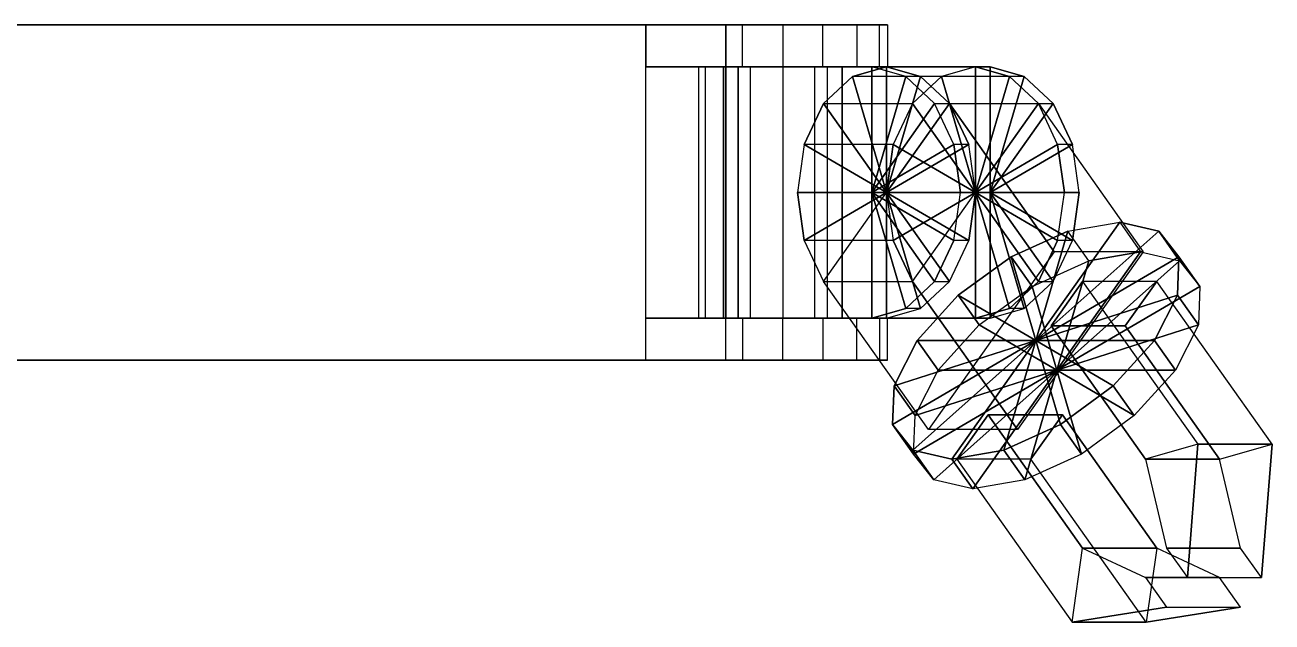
# Model space of a CAD drawing. Header units: metres. Extents: x -119 to 119, y -43 to 43.
# Drawn here: x 0 to 119, y -42.5 to 14.5 of the extents above; entities that cross this region are included whole.
import ezdxf

# ---------------------------------------------------------------- set-up
doc = ezdxf.new("R2010")
doc.units = ezdxf.units.M

msp = doc.modelspace()

# ---------------------------------------------------------------- linework, layer by layer
at = {"color": 3}
for points in [[(-28.221664, 14.506096, 93.8582), (66.872269, 14.506096, 49.057037), (59.218597, 14.506096, 30.579437), (-39.702164, 14.506096, 66.1418)], [(-39.702164, 14.506096, 66.1418), (-39.702164, -17.493904, 66.1418), (59.218597, -17.493904, 30.579437), (59.218597, 14.506096, 30.579437)], [(-28.221664, 14.506096, 93.8582), (-28.221664, -17.493904, 93.8582), (66.872269, -17.493904, 49.057037), (66.872269, 14.506096, 49.057037)], [(66.872269, 14.506096, 49.057037), (76.111069, 14.506096, 45.230194), (68.457397, 14.506096, 26.752609), (59.218597, 14.506096, 30.579437)], [(68.457397, 10.506096, 26.752609), (68.457397, 14.506096, 26.752609), (59.218597, 14.506096, 30.579437), (59.218597, 10.506096, 30.579437)], [(66.872269, 14.506096, 49.057037), (66.872269, 10.506096, 49.057037), (76.111069, 10.506096, 45.230194), (76.111069, 14.506096, 45.230194)], [(72.284225, 14.506096, 35.991409), (68.457397, 14.506096, 26.752609), (72.284225, 14.506096, 25.991402), (72.284225, 14.506096, 35.991409)], [(72.284225, 14.506096, 25.991402), (72.284225, 10.506096, 25.991402), (68.457397, 10.506096, 26.752609), (68.457397, 14.506096, 26.752609)], [(72.284225, 14.506096, 35.991409), (72.284225, 14.506096, 25.991402), (76.111069, 14.506096, 26.752609), (72.284225, 14.506096, 35.991409)], [(72.284225, 14.506096, 35.991409), (76.111069, 14.506096, 26.752609), (79.355301, 14.506096, 28.920334), (72.284225, 14.506096, 35.991409)], [(72.284225, 14.506096, 35.991409), (79.355301, 14.506096, 28.920334), (81.523026, 14.506096, 32.164566), (72.284225, 14.506096, 35.991409)], [(72.284225, 14.506096, 35.991409), (81.523026, 14.506096, 32.164566), (82.284225, 14.506096, 35.991409), (72.284225, 14.506096, 35.991409)], [(72.284225, 14.506096, 35.991409), (82.284225, 14.506096, 35.991409), (81.523026, 14.506096, 39.818237), (72.284225, 14.506096, 35.991409)], [(72.284225, 14.506096, 35.991409), (81.523026, 14.506096, 39.818237), (79.355301, 14.506096, 43.062469), (72.284225, 14.506096, 35.991409)], [(72.284225, 14.506096, 35.991409), (79.355301, 14.506096, 43.062469), (76.111069, 14.506096, 45.230194), (72.284225, 14.506096, 35.991409)], [(76.111069, 10.506096, 26.752609), (76.111069, 14.506096, 26.752609), (72.284225, 14.506096, 25.991402), (72.284225, 10.506096, 25.991402)], [(76.111069, 10.506096, 45.230194), (76.111069, 14.506096, 45.230194), (79.355301, 14.506096, 43.062469), (79.355301, 10.506096, 43.062469)], [(79.355301, 14.506096, 28.920334), (79.355301, 10.506096, 28.920334), (76.111069, 10.506096, 26.752609), (76.111069, 14.506096, 26.752609)], [(79.355301, 14.506096, 43.062469), (79.355301, 10.506096, 43.062469), (81.523026, 10.506096, 39.818237), (81.523026, 14.506096, 39.818237)], [(81.523026, 10.506096, 32.164566), (81.523026, 14.506096, 32.164566), (79.355301, 14.506096, 28.920334), (79.355301, 10.506096, 28.920334)], [(81.523026, 10.506096, 39.818237), (81.523026, 14.506096, 39.818237), (82.284225, 14.506096, 35.991409), (82.284225, 10.506096, 35.991409)], [(82.284225, 14.506096, 35.991409), (82.284225, 10.506096, 35.991409), (81.523026, 10.506096, 32.164566), (81.523026, 14.506096, 32.164566)], [(66.872269, 10.506096, 49.057037), (76.111069, 10.506096, 45.230194), (68.457397, 10.506096, 26.752609), (59.218597, 10.506096, 30.579437)], [(66.872269, 10.506096, 49.057037), (66.872269, -13.493904, 49.057037), (59.218597, -13.493904, 30.579437), (59.218597, 10.506096, 30.579437)], [(66.62738, -13.493889, 30.334549), (80.769516, -13.493889, 16.192413), (80.769516, 10.506111, 16.192413), (66.62738, 10.506111, 30.334549)], [(80.769516, 10.506111, 16.192413), (82.183731, 10.506096, 17.606628), (68.041595, 10.506111, 31.748764), (66.62738, 10.506111, 30.334549)], [(68.041595, 10.506111, 31.748764), (66.62738, 10.506111, 30.334549), (66.62738, -13.493889, 30.334549), (68.041595, -13.493889, 31.748764)], [(68.041595, -13.493889, 31.748764), (82.183731, -13.493889, 17.606628), (82.183731, 10.506096, 17.606628), (68.041595, 10.506111, 31.748764)], [(72.284225, 10.506096, 35.991409), (68.457397, 10.506096, 26.752609), (72.284225, 10.506096, 25.991402), (72.284225, 10.506096, 35.991409)], [(72.284225, 10.506096, 35.991409), (76.111069, 10.506096, 26.752609), (79.355301, 10.506096, 28.920334), (72.284225, 10.506096, 35.991409)], [(72.284225, 10.506096, 35.991409), (79.355301, 10.506096, 28.920334), (81.523026, 10.506096, 32.164566), (72.284225, 10.506096, 35.991409)], [(72.284225, 10.506096, 35.991409), (81.523026, 10.506096, 32.164566), (82.284225, 10.506096, 35.991409), (72.284225, 10.506096, 35.991409)], [(72.284225, 10.506096, 35.991409), (82.284225, 10.506096, 35.991409), (81.523026, 10.506096, 39.818237), (72.284225, 10.506096, 35.991409)], [(72.284225, 10.506096, 35.991409), (81.523026, 10.506096, 39.818237), (79.355301, 10.506096, 43.062469), (72.284225, 10.506096, 35.991409)], [(72.284225, 10.506096, 35.991409), (79.355301, 10.506096, 43.062469), (76.111069, 10.506096, 45.230194), (72.284225, 10.506096, 35.991409)], [(72.284225, 10.506096, 35.991409), (72.284225, 10.506096, 25.991402), (76.111069, 10.506096, 26.752609), (72.284225, 10.506096, 35.991409)], [(82.183731, -1.493904, 17.606628), (78.936554, 9.592651, 20.853806), (76.183731, 6.991379, 23.606628), (82.183731, -1.493904, 17.606628)], [(76.183731, 6.991379, 23.606628), (84.669006, 6.991379, 32.091904), (87.421829, 9.592651, 29.339081), (78.936554, 9.592651, 20.853806)], [(77.941086, 10.506111, 41.648254), (76.526871, 10.506111, 40.234039), (76.526871, -13.493889, 40.234039), (77.941086, -13.493889, 41.648254)], [(90.669006, 10.506096, 26.091911), (92.083221, 10.506111, 27.506126), (77.941086, 10.506111, 41.648254), (76.526871, 10.506111, 40.234039)], [(76.526871, -13.493889, 40.234039), (90.669006, -13.493889, 26.091911), (90.669006, 10.506096, 26.091911), (76.526871, 10.506111, 40.234039)], [(77.941086, -13.493889, 41.648254), (92.083221, -13.493889, 27.506126), (92.083221, 10.506111, 27.506126), (77.941086, 10.506111, 41.648254)], [(82.183731, -1.493904, 17.606628), (82.183731, 10.506096, 17.606628), (78.936554, 9.592651, 20.853806), (82.183731, -1.493904, 17.606628)], [(87.421829, 9.592651, 29.339081), (78.936554, 9.592651, 20.853806), (82.183731, 10.506096, 17.606628), (90.669006, 10.506096, 26.091911)], [(80.769516, -1.493889, 16.192413), (84.016693, 9.592667, 12.945236), (80.769516, 10.506111, 16.192413), (80.769516, -1.493889, 16.192413)], [(85.430908, 9.592651, 14.359451), (84.016693, 9.592667, 12.945236), (80.769516, 10.506111, 16.192413), (82.183731, 10.506096, 17.606628)], [(80.769516, -1.493889, 16.192413), (86.769516, 6.991394, 10.192413), (84.016693, 9.592667, 12.945236), (80.769516, -1.493889, 16.192413)], [(82.183731, -1.493904, 17.606628), (85.430908, 9.592651, 14.359451), (82.183731, 10.506096, 17.606628), (82.183731, -1.493904, 17.606628)], [(82.183731, 10.506096, 17.606628), (90.669006, 10.506096, 26.091911), (93.916183, 9.592651, 22.844734), (85.430908, 9.592651, 14.359451)], [(82.183731, -1.493904, 17.606628), (85.430908, 9.592651, 14.359451), (82.183731, 10.506096, 17.606628), (82.183731, -1.493904, 17.606628)], [(82.183731, -1.493904, 17.606628), (88.183731, 6.991379, 11.606628), (85.430908, 9.592651, 14.359451), (82.183731, -1.493904, 17.606628)], [(82.183731, -1.493904, 17.606628), (88.183731, 6.991379, 11.606628), (85.430908, 9.592651, 14.359451), (82.183731, -1.493904, 17.606628)], [(86.769516, 6.991394, 10.192413), (88.183731, 6.991379, 11.606628), (85.430908, 9.592651, 14.359451), (84.016693, 9.592667, 12.945236)], [(90.669006, -1.493904, 26.091911), (87.421829, 9.592651, 29.339081), (84.669006, 6.991379, 32.091904), (90.669006, -1.493904, 26.091911)], [(93.916183, 9.592651, 22.844734), (85.430908, 9.592651, 14.359451), (88.183731, 6.991379, 11.606628), (96.669006, 6.991379, 20.091911)], [(90.669006, -1.493904, 26.091911), (90.669006, 10.506096, 26.091911), (87.421829, 9.592651, 29.339081), (90.669006, -1.493904, 26.091911)], [(95.330399, 9.592667, 24.258949), (93.916183, 9.592651, 22.844734), (90.669006, 10.506096, 26.091911), (92.083221, 10.506111, 27.506126)], [(90.669006, -1.493904, 26.091911), (93.916183, 9.592651, 22.844734), (90.669006, 10.506096, 26.091911), (90.669006, -1.493904, 26.091911)], [(90.669006, -1.493904, 26.091911), (93.916183, 9.592651, 22.844734), (90.669006, 10.506096, 26.091911), (90.669006, -1.493904, 26.091911)], [(90.669006, -1.493904, 26.091911), (96.669006, 6.991379, 20.091911), (93.916183, 9.592651, 22.844734), (90.669006, -1.493904, 26.091911)], [(90.669006, -1.493904, 26.091911), (96.669006, 6.991379, 20.091911), (93.916183, 9.592651, 22.844734), (90.669006, -1.493904, 26.091911)], [(92.083221, -1.493889, 27.506126), (95.330399, 9.592667, 24.258949), (92.083221, 10.506111, 27.506126), (92.083221, -1.493889, 27.506126)], [(92.083221, -1.493889, 27.506126), (98.083221, 6.991394, 21.506126), (95.330399, 9.592667, 24.258949), (92.083221, -1.493889, 27.506126)], [(96.669006, 6.991379, 20.091911), (98.083221, 6.991394, 21.506126), (95.330399, 9.592667, 24.258949), (93.916183, 9.592651, 22.844734)], [(82.183731, -1.493904, 17.606628), (76.183731, 6.991379, 23.606628), (74.344345, 3.098297, 25.446007), (82.183731, -1.493904, 17.606628)], [(82.829636, 3.098297, 33.93129), (74.344345, 3.098297, 25.446007), (76.183731, 6.991379, 23.606628), (84.669006, 6.991379, 32.091904)], [(86.183731, -24.121323, 13.606628), (76.183731, -9.979187, 23.606628), (88.183731, 6.991379, 11.606628), (98.183731, -7.150757, 1.606628)], [(80.769516, -1.493889, 16.192413), (88.608887, 3.098312, 8.353035), (86.769516, 6.991394, 10.192413), (80.769516, -1.493889, 16.192413)], [(82.183731, -1.493904, 17.606628), (90.023102, 3.098312, 9.76725), (88.183731, 6.991379, 11.606628), (82.183731, -1.493904, 17.606628)], [(90.669006, -1.493904, 26.091911), (84.669006, 6.991379, 32.091904), (82.829636, 3.098297, 33.93129), (90.669006, -1.493904, 26.091911)], [(94.669006, -24.121323, 22.091911), (84.669006, -9.979187, 32.091904), (96.669006, 6.991379, 20.091911), (106.669006, -7.150757, 10.091911)], [(90.023102, 3.098312, 9.76725), (88.608887, 3.098312, 8.353035), (86.769516, 6.991394, 10.192413), (88.183731, 6.991379, 11.606628)], [(88.183731, 6.991379, 11.606628), (96.669006, 6.991379, 20.091911), (106.669006, -7.150757, 10.091911), (98.183731, -7.150757, 1.606628)], [(90.669006, -1.493904, 26.091911), (98.508392, 3.098312, 18.252533), (96.669006, 6.991379, 20.091911), (90.669006, -1.493904, 26.091911)], [(92.083221, -1.493889, 27.506126), (99.922607, 3.098312, 19.666748), (98.083221, 6.991394, 21.506126), (92.083221, -1.493889, 27.506126)], [(99.922607, 3.098312, 19.666748), (98.508392, 3.098312, 18.252533), (96.669006, 6.991379, 20.091911), (98.083221, 6.991394, 21.506126)], [(82.183731, -1.493904, 17.606628), (74.344345, 3.098297, 25.446007), (73.698441, -1.493904, 26.091911), (82.183731, -1.493904, 17.606628)], [(73.698441, -1.493904, 26.091911), (82.183731, -1.493904, 34.577194), (82.829636, 3.098297, 33.93129), (74.344345, 3.098297, 25.446007)], [(80.769516, -1.493889, 16.192413), (89.254791, -1.493889, 7.70713), (88.608887, 3.098312, 8.353035), (80.769516, -1.493889, 16.192413)], [(82.183731, -1.493904, 17.606628), (90.669006, -1.493889, 9.121346), (90.023102, 3.098312, 9.76725), (82.183731, -1.493904, 17.606628)], [(90.669006, -1.493904, 26.091911), (82.829636, 3.098297, 33.93129), (82.183731, -1.493904, 34.577194), (90.669006, -1.493904, 26.091911)], [(89.254791, -1.493889, 7.70713), (90.669006, -1.493889, 9.121346), (90.023102, 3.098312, 9.76725), (88.608887, 3.098312, 8.353035)], [(90.669006, -1.493904, 26.091911), (99.154297, -1.493889, 17.606628), (98.508392, 3.098312, 18.252533), (90.669006, -1.493904, 26.091911)], [(92.083221, -1.493889, 27.506126), (100.568497, -1.493889, 19.020844), (99.922607, 3.098312, 19.666748), (92.083221, -1.493889, 27.506126)], [(99.154297, -1.493889, 17.606628), (100.568497, -1.493889, 19.020844), (99.922607, 3.098312, 19.666748), (98.508392, 3.098312, 18.252533)], [(82.183731, -1.493904, 17.606628), (73.698441, -1.493904, 26.091911), (74.344345, -6.086105, 25.446007), (82.183731, -1.493904, 17.606628)], [(82.829636, -6.086105, 33.93129), (74.344345, -6.086105, 25.446007), (73.698441, -1.493904, 26.091911), (82.183731, -1.493904, 34.577194)], [(82.183731, -1.493904, 17.606628), (74.344345, -6.086105, 25.446007), (76.183731, -9.979187, 23.606628), (82.183731, -1.493904, 17.606628)], [(80.769516, -1.493889, 16.192413), (80.769516, -13.493889, 16.192413), (84.016693, -12.580444, 12.945236), (80.769516, -1.493889, 16.192413)], [(80.769516, -1.493889, 16.192413), (84.016693, -12.580444, 12.945236), (86.769516, -9.979172, 10.192413), (80.769516, -1.493889, 16.192413)], [(80.769516, -1.493889, 16.192413), (86.769516, -9.979172, 10.192413), (88.608887, -6.08609, 8.353035), (80.769516, -1.493889, 16.192413)], [(80.769516, -1.493889, 16.192413), (88.608887, -6.08609, 8.353035), (89.254791, -1.493889, 7.70713), (80.769516, -1.493889, 16.192413)], [(82.183731, -1.493904, 17.606628), (90.023102, -6.08609, 9.76725), (90.669006, -1.493889, 9.121346), (82.183731, -1.493904, 17.606628)], [(90.669006, -1.493904, 26.091911), (82.183731, -1.493904, 34.577194), (82.829636, -6.086105, 33.93129), (90.669006, -1.493904, 26.091911)], [(82.183731, -1.493904, 17.606628), (88.183731, -9.979172, 11.606628), (90.023102, -6.08609, 9.76725), (82.183731, -1.493904, 17.606628)], [(82.183731, -1.493904, 17.606628), (85.430908, -12.580444, 14.359451), (88.183731, -9.979172, 11.606628), (82.183731, -1.493904, 17.606628)], [(82.183731, -1.493904, 17.606628), (82.183731, -13.493889, 17.606628), (85.430908, -12.580444, 14.359451), (82.183731, -1.493904, 17.606628)], [(90.669006, -1.493904, 26.091911), (82.829636, -6.086105, 33.93129), (84.669006, -9.979187, 32.091904), (90.669006, -1.493904, 26.091911)], [(90.023102, -6.08609, 9.76725), (88.608887, -6.08609, 8.353035), (89.254791, -1.493889, 7.70713), (90.669006, -1.493889, 9.121346)], [(90.669006, -1.493904, 26.091911), (98.508392, -6.08609, 18.252533), (99.154297, -1.493889, 17.606628), (90.669006, -1.493904, 26.091911)], [(90.669006, -1.493904, 26.091911), (96.669006, -9.979172, 20.091911), (98.508392, -6.08609, 18.252533), (90.669006, -1.493904, 26.091911)], [(90.669006, -1.493904, 26.091911), (93.916183, -12.580444, 22.844734), (96.669006, -9.979172, 20.091911), (90.669006, -1.493904, 26.091911)], [(90.669006, -1.493904, 26.091911), (90.669006, -13.493889, 26.091911), (93.916183, -12.580444, 22.844734), (90.669006, -1.493904, 26.091911)], [(92.083221, -1.493889, 27.506126), (92.083221, -13.493889, 27.506126), (95.330399, -12.580444, 24.258949), (92.083221, -1.493889, 27.506126)], [(92.083221, -1.493889, 27.506126), (95.330399, -12.580444, 24.258949), (98.083221, -9.979172, 21.506126), (92.083221, -1.493889, 27.506126)], [(92.083221, -1.493889, 27.506126), (98.083221, -9.979172, 21.506126), (99.922607, -6.08609, 19.666748), (92.083221, -1.493889, 27.506126)], [(92.083221, -1.493889, 27.506126), (99.922607, -6.08609, 19.666748), (100.568497, -1.493889, 19.020844), (92.083221, -1.493889, 27.506126)], [(99.922607, -6.08609, 19.666748), (98.508392, -6.08609, 18.252533), (99.154297, -1.493889, 17.606628), (100.568497, -1.493889, 19.020844)], [(96.426361, -15.63604, 11.849274), (104.426361, -4.322334, 3.849274), (108.146973, -5.183533, 8.787804), (96.426361, -15.63604, 11.849274)], [(96.426361, -15.63604, 11.849274), (99.487839, -5.183533, 0.128662), (104.426361, -4.322334, 3.849274), (96.426361, -15.63604, 11.849274)], [(101.487839, -8.011963, -1.871338), (99.487839, -5.183533, 0.128662), (104.426361, -4.322334, 3.849274), (106.426361, -7.150757, 1.849274)], [(104.426361, -4.322334, 3.849274), (106.426361, -7.150757, 1.849274), (110.146973, -8.011963, 6.787804), (108.146973, -5.183533, 8.787804)], [(96.426361, -15.63604, 11.849274), (94.083221, -7.63604, -1.807587), (99.487839, -5.183533, 0.128662), (96.426361, -15.63604, 11.849274)], [(94.083221, -7.63604, -1.807587), (96.083221, -10.46447, -3.807587), (101.487839, -8.011963, -1.871338), (99.487839, -5.183533, 0.128662)], [(96.426361, -15.63604, 11.849274), (108.146973, -5.183533, 8.787804), (110.083221, -7.63604, 14.192413), (96.426361, -15.63604, 11.849274)], [(108.146973, -5.183533, 8.787804), (110.146973, -8.011963, 6.787804), (112.083221, -10.46447, 12.192413), (110.083221, -7.63604, 14.192413)], [(76.183731, -9.979187, 23.606628), (84.669006, -9.979187, 32.091904), (82.829636, -6.086105, 33.93129), (74.344345, -6.086105, 25.446007)], [(86.769516, -9.979172, 10.192413), (88.183731, -9.979172, 11.606628), (90.023102, -6.08609, 9.76725), (88.608887, -6.08609, 8.353035)], [(96.669006, -9.979172, 20.091911), (98.083221, -9.979172, 21.506126), (99.922607, -6.08609, 19.666748), (98.508392, -6.08609, 18.252533)], [(96.426361, -15.63604, 11.849274), (89.035339, -11.306473, -1.664703), (94.083221, -7.63604, -1.807587), (96.426361, -15.63604, 11.849274)], [(89.035339, -11.306473, -1.664703), (91.035339, -14.134895, -3.664703), (96.083221, -10.46447, -3.807587), (94.083221, -7.63604, -1.807587)], [(98.426361, -18.464466, 9.849274), (96.083221, -10.46447, -3.807587), (101.487839, -8.011963, -1.871338), (98.426361, -18.464466, 9.849274)], [(96.426361, -15.63604, 11.849274), (110.083221, -7.63604, 14.192413), (109.940338, -11.306473, 19.240303), (96.426361, -15.63604, 11.849274)], [(98.426361, -18.464466, 9.849274), (101.487839, -8.011963, -1.871338), (106.426361, -7.150757, 1.849274), (98.426361, -18.464466, 9.849274)], [(98.426361, -18.464466, 9.849274), (106.426361, -7.150757, 1.849274), (110.146973, -8.011963, 6.787804), (98.426361, -18.464466, 9.849274)], [(98.426361, -18.464466, 9.849274), (110.146973, -8.011963, 6.787804), (112.083221, -10.46447, 12.192413), (98.426361, -18.464466, 9.849274)], [(110.083221, -7.63604, 14.192413), (112.083221, -10.46447, 12.192413), (111.940338, -14.134895, 17.240303), (109.940338, -11.306473, 19.240303)], [(84.669006, -9.979187, 32.091904), (94.669006, -24.121323, 22.091911), (86.183731, -24.121323, 13.606628), (76.183731, -9.979187, 23.606628)], [(85.430908, -12.580444, 14.359451), (84.016693, -12.580444, 12.945236), (86.769516, -9.979172, 10.192413), (88.183731, -9.979172, 11.606628)], [(98.426361, -18.464466, 9.849274), (91.035339, -14.134895, -3.664703), (96.083221, -10.46447, -3.807587), (98.426361, -18.464466, 9.849274)], [(95.330399, -12.580444, 24.258949), (93.916183, -12.580444, 22.844734), (96.669006, -9.979172, 20.091911), (98.083221, -9.979172, 21.506126)], [(98.426361, -18.464466, 9.849274), (112.083221, -10.46447, 12.192413), (111.940338, -14.134895, 17.240303), (98.426361, -18.464466, 9.849274)], [(96.426361, -15.63604, 11.849274), (85.112656, -15.63604, 0.535561), (89.035339, -11.306473, -1.664703), (96.426361, -15.63604, 11.849274)], [(85.112656, -15.63604, 0.535561), (87.112656, -18.464466, -1.464439), (91.035339, -14.134895, -3.664703), (89.035339, -11.306473, -1.664703)], [(96.426361, -15.63604, 11.849274), (109.940338, -11.306473, 19.240303), (107.740082, -15.63604, 23.162979), (96.426361, -15.63604, 11.849274)], [(109.940338, -11.306473, 19.240303), (111.940338, -14.134895, 17.240303), (109.740082, -18.464466, 21.162979), (107.740082, -15.63604, 23.162979)], [(80.769516, -13.493889, 16.192413), (82.183731, -13.493889, 17.606628), (85.430908, -12.580444, 14.359451), (84.016693, -12.580444, 12.945236)], [(90.669006, -13.493889, 26.091911), (92.083221, -13.493889, 27.506126), (95.330399, -12.580444, 24.258949), (93.916183, -12.580444, 22.844734)], [(66.872269, -13.493904, 49.057037), (76.111069, -13.493904, 45.230194), (68.457397, -13.493904, 26.752609), (59.218597, -13.493904, 30.579437)], [(68.457397, -13.493904, 26.752609), (68.457397, -17.493904, 26.752609), (59.218597, -17.493904, 30.579437), (59.218597, -13.493904, 30.579437)], [(68.041595, -13.493889, 31.748764), (66.62738, -13.493889, 30.334549), (80.769516, -13.493889, 16.192413), (82.183731, -13.493889, 17.606628)], [(66.872269, -17.493904, 49.057037), (66.872269, -13.493904, 49.057037), (76.111069, -13.493904, 45.230194), (76.111069, -17.493904, 45.230194)], [(72.284225, -13.493904, 35.991409), (68.457397, -13.493904, 26.752609), (72.284225, -13.493904, 25.991402), (72.284225, -13.493904, 35.991409)], [(72.284225, -17.493904, 25.991402), (72.284225, -13.493904, 25.991402), (68.457397, -13.493904, 26.752609), (68.457397, -17.493904, 26.752609)], [(72.284225, -13.493904, 35.991409), (76.111069, -13.493904, 26.752609), (79.355301, -13.493904, 28.920334), (72.284225, -13.493904, 35.991409)], [(72.284225, -13.493904, 35.991409), (79.355301, -13.493904, 28.920334), (81.523026, -13.493904, 32.164566), (72.284225, -13.493904, 35.991409)], [(72.284225, -13.493904, 35.991409), (81.523026, -13.493904, 32.164566), (82.284225, -13.493904, 35.991409), (72.284225, -13.493904, 35.991409)], [(72.284225, -13.493904, 35.991409), (82.284225, -13.493904, 35.991409), (81.523026, -13.493904, 39.818237), (72.284225, -13.493904, 35.991409)], [(72.284225, -13.493904, 35.991409), (81.523026, -13.493904, 39.818237), (79.355301, -13.493904, 43.062469), (72.284225, -13.493904, 35.991409)], [(72.284225, -13.493904, 35.991409), (79.355301, -13.493904, 43.062469), (76.111069, -13.493904, 45.230194), (72.284225, -13.493904, 35.991409)], [(72.284225, -13.493904, 35.991409), (72.284225, -13.493904, 25.991402), (76.111069, -13.493904, 26.752609), (72.284225, -13.493904, 35.991409)], [(76.111069, -13.493904, 26.752609), (76.111069, -17.493904, 26.752609), (72.284225, -17.493904, 25.991402), (72.284225, -13.493904, 25.991402)], [(76.111069, -13.493904, 45.230194), (76.111069, -17.493904, 45.230194), (79.355301, -17.493904, 43.062469), (79.355301, -13.493904, 43.062469)], [(79.355301, -17.493904, 28.920334), (79.355301, -13.493904, 28.920334), (76.111069, -13.493904, 26.752609), (76.111069, -17.493904, 26.752609)], [(77.941086, -13.493889, 41.648254), (76.526871, -13.493889, 40.234039), (90.669006, -13.493889, 26.091911), (92.083221, -13.493889, 27.506126)], [(79.355301, -17.493904, 43.062469), (79.355301, -13.493904, 43.062469), (81.523026, -13.493904, 39.818237), (81.523026, -17.493904, 39.818237)], [(81.523026, -13.493904, 32.164566), (81.523026, -17.493904, 32.164566), (79.355301, -17.493904, 28.920334), (79.355301, -13.493904, 28.920334)], [(81.523026, -13.493904, 39.818237), (81.523026, -17.493904, 39.818237), (82.284225, -17.493904, 35.991409), (82.284225, -13.493904, 35.991409)], [(82.284225, -17.493904, 35.991409), (82.284225, -13.493904, 35.991409), (81.523026, -13.493904, 32.164566), (81.523026, -17.493904, 32.164566)], [(98.426361, -18.464466, 9.849274), (87.112656, -18.464466, -1.464439), (91.035339, -14.134895, -3.664703), (98.426361, -18.464466, 9.849274)], [(98.426361, -18.464466, 9.849274), (111.940338, -14.134895, 17.240303), (109.740082, -18.464466, 21.162979), (98.426361, -18.464466, 9.849274)], [(96.426361, -15.63604, 11.849274), (84.705765, -26.088543, 14.910736), (82.769516, -23.63604, 9.506126), (96.426361, -15.63604, 11.849274)], [(96.426361, -15.63604, 11.849274), (82.769516, -23.63604, 9.506126), (82.912399, -19.965607, 4.458237), (96.426361, -15.63604, 11.849274)], [(96.426361, -15.63604, 11.849274), (82.912399, -19.965607, 4.458237), (85.112656, -15.63604, 0.535561), (96.426361, -15.63604, 11.849274)], [(82.912399, -19.965607, 4.458237), (84.912399, -22.794037, 2.458237), (87.112656, -18.464466, -1.464439), (85.112656, -15.63604, 0.535561)], [(96.426361, -15.63604, 11.849274), (88.426361, -26.949749, 19.849274), (84.705765, -26.088543, 14.910736), (96.426361, -15.63604, 11.849274)], [(96.426361, -15.63604, 11.849274), (93.364899, -26.088543, 23.569878), (88.426361, -26.949749, 19.849274), (96.426361, -15.63604, 11.849274)], [(96.426361, -15.63604, 11.849274), (98.769516, -23.63604, 25.506126), (93.364899, -26.088543, 23.569878), (96.426361, -15.63604, 11.849274)], [(96.426361, -15.63604, 11.849274), (107.740082, -15.63604, 23.162979), (103.817398, -19.965607, 25.363243), (96.426361, -15.63604, 11.849274)], [(96.426361, -15.63604, 11.849274), (103.817398, -19.965607, 25.363243), (98.769516, -23.63604, 25.506126), (96.426361, -15.63604, 11.849274)], [(107.740082, -15.63604, 23.162979), (109.740082, -18.464466, 21.162979), (105.817398, -22.794037, 23.363243), (103.817398, -19.965607, 25.363243)], [(-28.221664, -17.493904, 93.8582), (66.872269, -17.493904, 49.057037), (59.218597, -17.493904, 30.579437), (-39.702164, -17.493904, 66.1418)], [(66.872269, -17.493904, 49.057037), (76.111069, -17.493904, 45.230194), (68.457397, -17.493904, 26.752609), (59.218597, -17.493904, 30.579437)], [(72.284225, -17.493904, 35.991409), (68.457397, -17.493904, 26.752609), (72.284225, -17.493904, 25.991402), (72.284225, -17.493904, 35.991409)], [(72.284225, -17.493904, 35.991409), (79.355301, -17.493904, 43.062469), (76.111069, -17.493904, 45.230194), (72.284225, -17.493904, 35.991409)], [(72.284225, -17.493904, 35.991409), (81.523026, -17.493904, 39.818237), (79.355301, -17.493904, 43.062469), (72.284225, -17.493904, 35.991409)], [(72.284225, -17.493904, 35.991409), (82.284225, -17.493904, 35.991409), (81.523026, -17.493904, 39.818237), (72.284225, -17.493904, 35.991409)], [(72.284225, -17.493904, 35.991409), (81.523026, -17.493904, 32.164566), (82.284225, -17.493904, 35.991409), (72.284225, -17.493904, 35.991409)], [(72.284225, -17.493904, 35.991409), (79.355301, -17.493904, 28.920334), (81.523026, -17.493904, 32.164566), (72.284225, -17.493904, 35.991409)], [(72.284225, -17.493904, 35.991409), (76.111069, -17.493904, 26.752609), (79.355301, -17.493904, 28.920334), (72.284225, -17.493904, 35.991409)], [(72.284225, -17.493904, 35.991409), (72.284225, -17.493904, 25.991402), (76.111069, -17.493904, 26.752609), (72.284225, -17.493904, 35.991409)], [(98.426361, -18.464466, 9.849274), (84.769516, -26.464466, 7.506126), (84.912399, -22.794037, 2.458237), (98.426361, -18.464466, 9.849274)], [(98.426361, -18.464466, 9.849274), (86.705765, -28.916969, 12.910736), (84.769516, -26.464466, 7.506126), (98.426361, -18.464466, 9.849274)], [(98.426361, -18.464466, 9.849274), (84.912399, -22.794037, 2.458237), (87.112656, -18.464466, -1.464439), (98.426361, -18.464466, 9.849274)], [(98.426361, -18.464466, 9.849274), (90.426361, -29.778175, 17.849274), (86.705765, -28.916969, 12.910736), (98.426361, -18.464466, 9.849274)], [(98.426361, -18.464466, 9.849274), (95.364899, -28.916969, 21.569878), (90.426361, -29.778175, 17.849274), (98.426361, -18.464466, 9.849274)], [(98.426361, -18.464466, 9.849274), (100.769516, -26.464466, 23.506126), (95.364899, -28.916969, 21.569878), (98.426361, -18.464466, 9.849274)], [(98.426361, -18.464466, 9.849274), (105.817398, -22.794037, 23.363243), (100.769516, -26.464466, 23.506126), (98.426361, -18.464466, 9.849274)], [(98.426361, -18.464466, 9.849274), (109.740082, -18.464466, 21.162979), (105.817398, -22.794037, 23.363243), (98.426361, -18.464466, 9.849274)], [(82.769516, -23.63604, 9.506126), (84.769516, -26.464466, 7.506126), (84.912399, -22.794037, 2.458237), (82.912399, -19.965607, 4.458237)], [(103.817398, -19.965607, 25.363243), (105.817398, -22.794037, 23.363243), (100.769516, -26.464466, 23.506126), (98.769516, -23.63604, 25.506126)], [(84.705765, -26.088543, 14.910736), (86.705765, -28.916969, 12.910736), (84.769516, -26.464466, 7.506126), (82.769516, -23.63604, 9.506126)], [(98.769516, -23.63604, 25.506126), (100.769516, -26.464466, 23.506126), (95.364899, -28.916969, 21.569878), (93.364899, -26.088543, 23.569878)], [(88.426361, -26.949749, 19.849274), (90.426361, -29.778175, 17.849274), (86.705765, -28.916969, 12.910736), (84.705765, -26.088543, 14.910736)], [(93.364899, -26.088543, 23.569878), (95.364899, -28.916969, 21.569878), (90.426361, -29.778175, 17.849274), (88.426361, -26.949749, 19.849274)]]:
    msp.add_3dface(points, dxfattribs=at)
at = {"color": 2}
for points in [[(64.284225, -13.493904, 35.991409), (64.284225, 10.506096, 35.991409), (64.893188, 10.506096, 32.929932), (64.893188, -13.493904, 32.929932)], [(64.893188, 10.506096, 39.052872), (64.893188, -13.493904, 39.052872), (64.284225, -13.493904, 35.991409), (64.284225, 10.506096, 35.991409)], [(72.284225, 10.506096, 35.991409), (64.284225, 10.506096, 35.991409), (64.893188, 10.506096, 39.052872), (72.284225, 10.506096, 35.991409)], [(72.284225, 10.506096, 35.991409), (64.893188, 10.506096, 32.929932), (64.284225, 10.506096, 35.991409), (72.284225, 10.506096, 35.991409)], [(64.893188, 10.506096, 32.929932), (64.893188, -13.493904, 32.929932), (66.62738, -13.493889, 30.334549), (66.62738, 10.506111, 30.334549)], [(72.284225, 10.506096, 35.991409), (66.62738, 10.506111, 30.334549), (64.893188, 10.506096, 32.929932), (72.284225, 10.506096, 35.991409)], [(66.62738, 10.506096, 41.648254), (64.893188, 10.506096, 39.052872), (64.893188, -13.493904, 39.052872), (66.62738, -13.493904, 41.648254)], [(72.284225, 10.506096, 35.991409), (64.893188, 10.506096, 39.052872), (66.62738, 10.506096, 41.648254), (72.284225, 10.506096, 35.991409)], [(69.222763, -13.493904, 43.382446), (69.222763, 10.506096, 43.382446), (66.62738, 10.506096, 41.648254), (66.62738, -13.493904, 41.648254)], [(72.284225, 10.506096, 35.991409), (66.62738, 10.506096, 41.648254), (69.222763, 10.506096, 43.382446), (72.284225, 10.506096, 35.991409)], [(72.284225, 10.506096, 43.991409), (72.284225, -13.493904, 43.991409), (69.222763, -13.493904, 43.382446), (69.222763, 10.506096, 43.382446)], [(72.284225, 10.506096, 35.991409), (69.222763, 10.506096, 43.382446), (72.284225, 10.506096, 43.991409), (72.284225, 10.506096, 35.991409)], [(72.284225, 10.506096, 35.991409), (75.345703, 10.506096, 43.382446), (77.941086, 10.506111, 41.648254), (72.284225, 10.506096, 35.991409)], [(75.345703, -13.493904, 43.382446), (75.345703, 10.506096, 43.382446), (72.284225, 10.506096, 43.991409), (72.284225, -13.493904, 43.991409)], [(72.284225, 10.506096, 35.991409), (72.284225, 10.506096, 43.991409), (75.345703, 10.506096, 43.382446), (72.284225, 10.506096, 35.991409)], [(77.941086, 10.506111, 41.648254), (77.941086, -13.493889, 41.648254), (75.345703, -13.493904, 43.382446), (75.345703, 10.506096, 43.382446)], [(72.284225, -13.493904, 35.991409), (64.893188, -13.493904, 32.929932), (64.284225, -13.493904, 35.991409), (72.284225, -13.493904, 35.991409)], [(72.284225, -13.493904, 35.991409), (64.284225, -13.493904, 35.991409), (64.893188, -13.493904, 39.052872), (72.284225, -13.493904, 35.991409)], [(72.284225, -13.493904, 35.991409), (66.62738, -13.493889, 30.334549), (64.893188, -13.493904, 32.929932), (72.284225, -13.493904, 35.991409)], [(72.284225, -13.493904, 35.991409), (64.893188, -13.493904, 39.052872), (66.62738, -13.493904, 41.648254), (72.284225, -13.493904, 35.991409)], [(72.284225, -13.493904, 35.991409), (66.62738, -13.493904, 41.648254), (69.222763, -13.493904, 43.382446), (72.284225, -13.493904, 35.991409)], [(72.284225, -13.493904, 35.991409), (69.222763, -13.493904, 43.382446), (72.284225, -13.493904, 43.991409), (72.284225, -13.493904, 35.991409)], [(72.284225, -13.493904, 35.991409), (75.345703, -13.493904, 43.382446), (77.941086, -13.493889, 41.648254), (72.284225, -13.493904, 35.991409)], [(72.284225, -13.493904, 35.991409), (72.284225, -13.493904, 43.991409), (75.345703, -13.493904, 43.382446), (72.284225, -13.493904, 35.991409)]]:
    msp.add_3dface(points, dxfattribs=at)
at = {"color": 6}
for points in [[(104.961899, -14.221825, 10.384804), (107.961914, -9.979187, 7.384804), (100.890839, -9.979187, 0.313736), (97.890839, -14.221825, 3.313736)], [(97.890839, -14.221825, 3.313736), (100.890839, -9.979187, 0.313736), (111.890839, -25.535534, -10.686264), (106.890839, -26.949749, -5.686264)], [(100.890839, -9.979187, 0.313736), (111.890839, -25.535534, -10.686264), (118.961914, -25.535534, -3.615196), (107.961914, -9.979187, 7.384804)], [(113.961914, -26.949749, 1.384804), (118.961914, -25.535534, -3.615196), (107.961914, -9.979187, 7.384804), (104.961899, -14.221825, 10.384804)], [(97.890839, -14.221825, 3.313736), (106.890839, -26.949749, -5.686264), (113.961914, -26.949749, 1.384804), (104.961899, -14.221825, 10.384804)], [(91.890839, -22.707108, 9.313736), (88.890839, -26.949749, 12.313736), (99.890839, -42.506096, 1.313736), (100.890839, -35.435028, 0.313736)], [(98.961899, -22.707108, 16.384804), (95.961899, -26.949749, 19.384804), (88.890839, -26.949749, 12.313736), (91.890839, -22.707108, 9.313736)], [(91.890839, -22.707108, 9.313736), (100.890839, -35.435028, 0.313736), (107.961914, -35.435028, 7.384804), (98.961899, -22.707108, 16.384804)], [(107.961914, -35.435028, 7.384804), (106.961899, -42.506096, 8.384804), (95.961899, -26.949749, 19.384804), (98.961899, -22.707108, 16.384804)], [(111.890839, -25.535534, -10.686264), (106.890839, -26.949749, -5.686264), (108.890839, -35.435028, -7.686264), (110.890839, -38.263458, -9.686264)], [(111.890839, -25.535534, -10.686264), (110.890839, -38.263458, -9.686264), (117.961914, -38.263458, -2.615196), (118.961914, -25.535534, -3.615196)], [(117.961914, -38.263458, -2.615196), (115.961914, -35.435028, -0.615196), (113.961914, -26.949749, 1.384804), (118.961914, -25.535534, -3.615196)], [(88.890839, -26.949749, 12.313736), (99.890839, -42.506096, 1.313736), (106.961899, -42.506096, 8.384804), (95.961899, -26.949749, 19.384804)], [(106.890839, -26.949749, -5.686264), (108.890839, -35.435028, -7.686264), (115.961914, -35.435028, -0.615196), (113.961914, -26.949749, 1.384804)], [(99.890839, -42.506096, 1.313736), (100.890839, -35.435028, 0.313736), (106.890839, -38.263458, -5.686264), (108.890839, -41.091885, -7.686264)], [(100.890839, -35.435028, 0.313736), (106.890839, -38.263458, -5.686264), (113.961914, -38.263458, 1.384804), (107.961914, -35.435028, 7.384804)], [(115.961914, -41.091885, -0.615196), (113.961914, -38.263458, 1.384804), (107.961914, -35.435028, 7.384804), (106.961899, -42.506096, 8.384804)], [(108.890839, -35.435028, -7.686264), (110.890839, -38.263458, -9.686264), (117.961914, -38.263458, -2.615196), (115.961914, -35.435028, -0.615196)], [(106.890839, -38.263458, -5.686264), (108.890839, -41.091885, -7.686264), (115.961914, -41.091885, -0.615196), (113.961914, -38.263458, 1.384804)], [(99.890839, -42.506096, 1.313736), (108.890839, -41.091885, -7.686264), (115.961914, -41.091885, -0.615196), (106.961899, -42.506096, 8.384804)]]:
    msp.add_3dface(points, dxfattribs=at)

doc.saveas('drawing.dxf')
